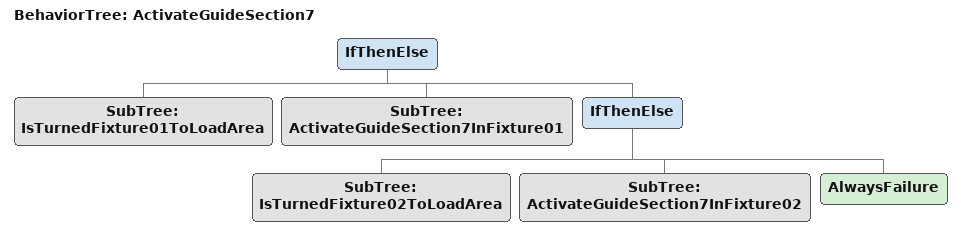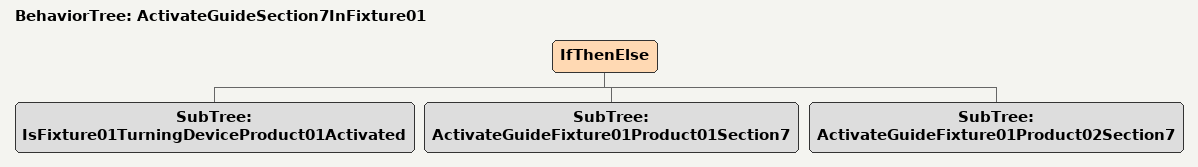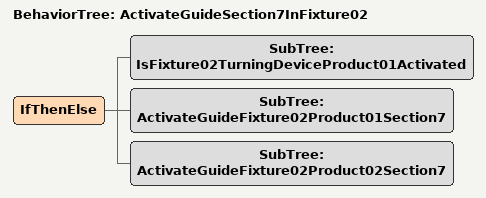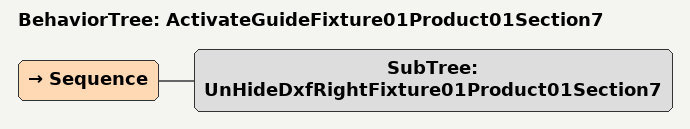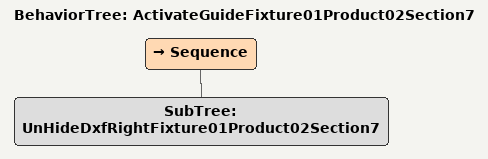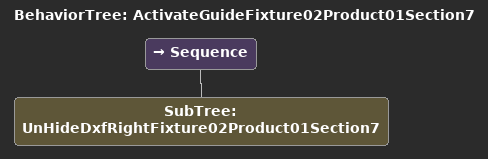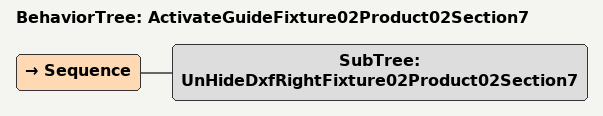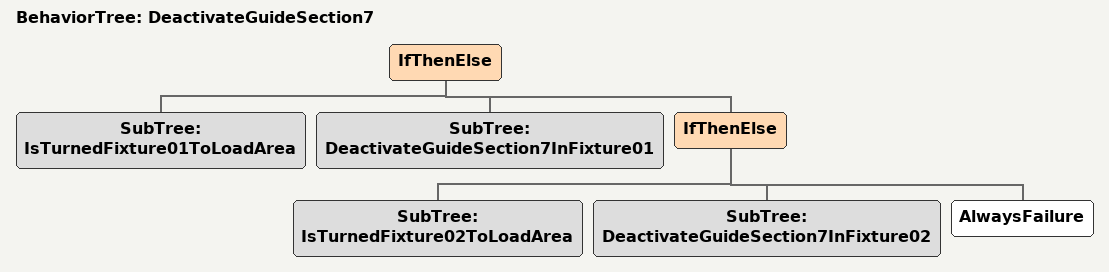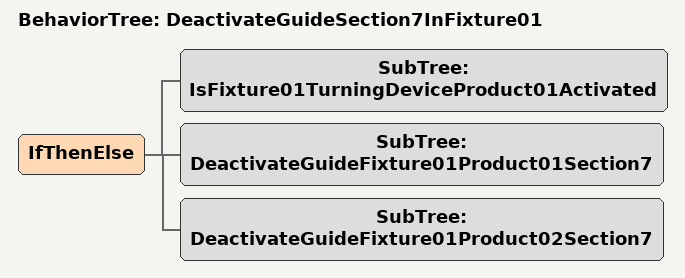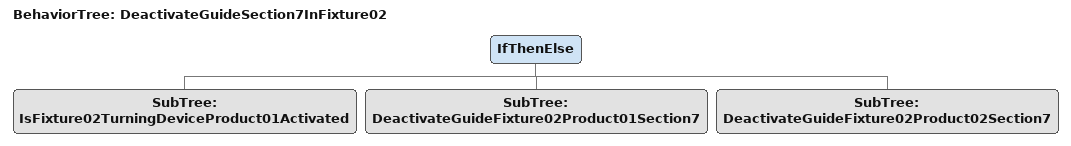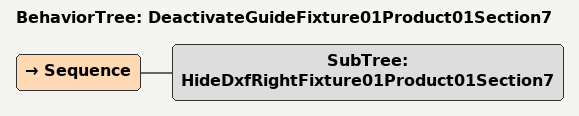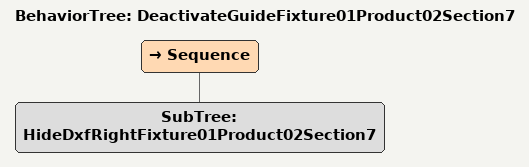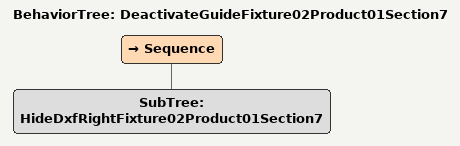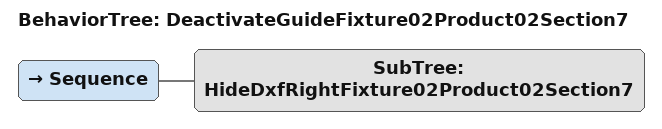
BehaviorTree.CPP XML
<root BTCPP_format="4" main_tree_to_execute="ActivateGuideSection7">
    <include path="projector_01_product01_fixture01.xml"/>
    <include path="projector_02_product01_fixture01.xml"/>
    <include path="projector_01_product02_fixture01.xml"/>
    <include path="projector_02_product02_fixture01.xml"/>
    <include path="projector_01_product01_fixture02.xml"/>
    <include path="projector_02_product01_fixture02.xml"/>
    <include path="projector_01_product02_fixture02.xml"/>
    <include path="projector_02_product02_fixture02.xml"/>
    <include path="../workobject.xml"/>

    <BehaviorTree ID="ActivateGuideSection7">
       <IfThenElse>
        <SubTree ID="IsTurnedFixture01ToLoadArea"/>
        <SubTree ID="ActivateGuideSection7InFixture01" />
        <IfThenElse>
          <SubTree ID="IsTurnedFixture02ToLoadArea"/>
          <SubTree ID="ActivateGuideSection7InFixture02" />
          <AlwaysFailure/>
        </IfThenElse>
      </IfThenElse>
    </BehaviorTree>

    <BehaviorTree ID="ActivateGuideSection7InFixture01">
        <IfThenElse>
            <SubTree ID="IsFixture01TurningDeviceProduct01Activated"/>
            <SubTree ID="ActivateGuideFixture01Product01Section7" />
            <SubTree ID="ActivateGuideFixture01Product02Section7" />
        </IfThenElse>
    </BehaviorTree>

    <BehaviorTree ID="ActivateGuideSection7InFixture02">
        <IfThenElse>
            <SubTree ID="IsFixture02TurningDeviceProduct01Activated"/>
            <SubTree ID="ActivateGuideFixture02Product01Section7" />
            <SubTree ID="ActivateGuideFixture02Product02Section7" />
        </IfThenElse>
    </BehaviorTree>

    <BehaviorTree ID="ActivateGuideFixture01Product01Section7">
        <Sequence>
            <SubTree ID="UnHideDxfRightFixture01Product01Section7"/>
        </Sequence>
    </BehaviorTree>
    <BehaviorTree ID="ActivateGuideFixture01Product02Section7">
        <Sequence>
            <SubTree ID="UnHideDxfRightFixture01Product02Section7"/>
        </Sequence>
    </BehaviorTree>
    <BehaviorTree ID="ActivateGuideFixture02Product01Section7">
        <Sequence>
            <SubTree ID="UnHideDxfRightFixture02Product01Section7"/>
        </Sequence>
    </BehaviorTree>
    <BehaviorTree ID="ActivateGuideFixture02Product02Section7">
        <Sequence>
            <SubTree ID="UnHideDxfRightFixture02Product02Section7"/>
        </Sequence>
    </BehaviorTree>

    <BehaviorTree ID="DeactivateGuideSection7">
       <IfThenElse>
        <SubTree ID="IsTurnedFixture01ToLoadArea"/>
        <SubTree ID="DeactivateGuideSection7InFixture01" />
        <IfThenElse>
          <SubTree ID="IsTurnedFixture02ToLoadArea"/>
          <SubTree ID="DeactivateGuideSection7InFixture02" />
          <AlwaysFailure/>
        </IfThenElse>
      </IfThenElse>
    </BehaviorTree>

    <BehaviorTree ID="DeactivateGuideSection7InFixture01">
        <IfThenElse>
            <SubTree ID="IsFixture01TurningDeviceProduct01Activated"/>
            <SubTree ID="DeactivateGuideFixture01Product01Section7" />
            <SubTree ID="DeactivateGuideFixture01Product02Section7" />
        </IfThenElse>
    </BehaviorTree>

    <BehaviorTree ID="DeactivateGuideSection7InFixture02">
        <IfThenElse>
            <SubTree ID="IsFixture02TurningDeviceProduct01Activated"/>
            <SubTree ID="DeactivateGuideFixture02Product01Section7" />
            <SubTree ID="DeactivateGuideFixture02Product02Section7" />
        </IfThenElse>
    </BehaviorTree>

    <BehaviorTree ID="DeactivateGuideFixture01Product01Section7">
        <Sequence>
            <SubTree ID="HideDxfRightFixture01Product01Section7"/>
        </Sequence>
    </BehaviorTree>
    <BehaviorTree ID="DeactivateGuideFixture01Product02Section7">
        <Sequence>
            <SubTree ID="HideDxfRightFixture01Product02Section7"/>
        </Sequence>
    </BehaviorTree>
    <BehaviorTree ID="DeactivateGuideFixture02Product01Section7">
        <Sequence>
            <SubTree ID="HideDxfRightFixture02Product01Section7"/>
        </Sequence>
    </BehaviorTree>
    <BehaviorTree ID="DeactivateGuideFixture02Product02Section7">
        <Sequence>
            <SubTree ID="HideDxfRightFixture02Product02Section7"/>
        </Sequence>
    </BehaviorTree>

</root>
